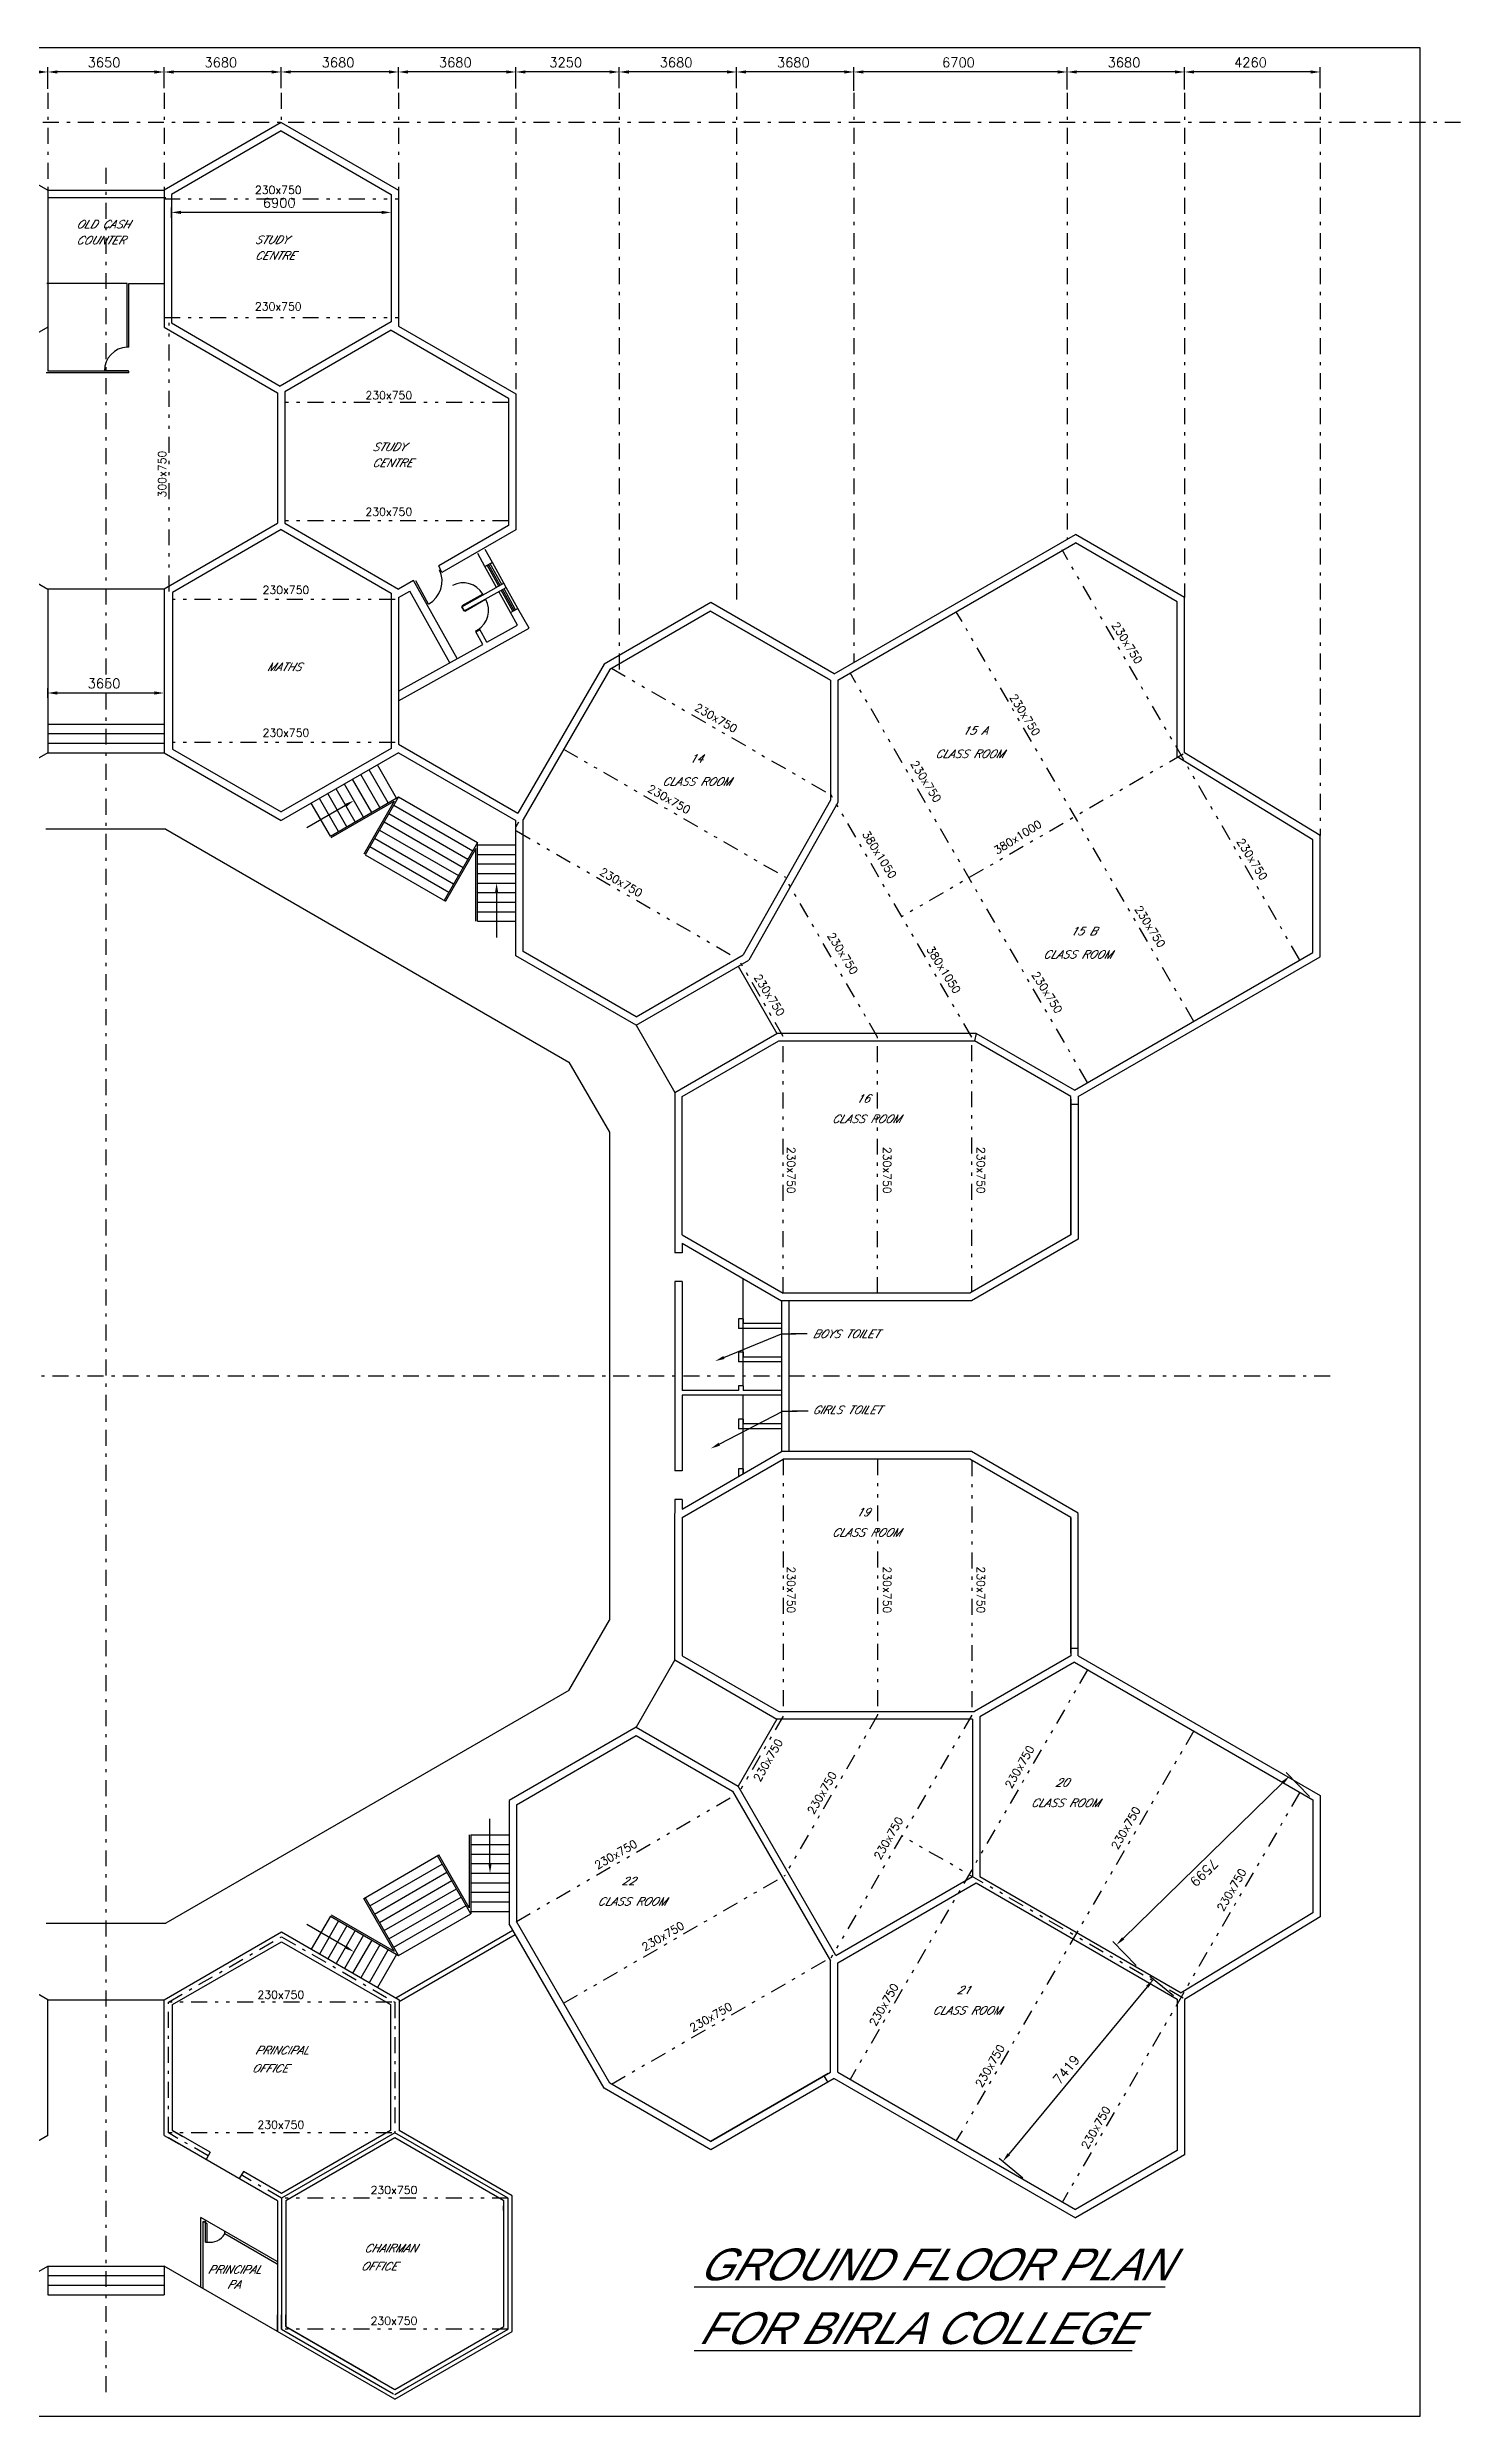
# Model space of a CAD drawing. Extents: x 8365 to 8547, y -347 to -272.
# Drawn here: x 8408.5 to 8452.9, y -346.6 to -272.2 of the extents above; entities that cross this region are included whole.
import ezdxf

# ---------------------------------------------------------------- set-up
doc = ezdxf.new("R2010")
doc.units = 0
doc.linetypes.add('DASHDOT', pattern=[1, 0.5, -0.25, 0, -0.25])
doc.linetypes.add('DIVIDE', pattern=[1.25, 0.5, -0.25, 0, -0.25, 0, -0.25])
doc.layers.get('DEFPOINTS').update_dxf_attribs({"linetype": 'CONTINUOUS'})
doc.layers.add('1', color=7, linetype='CONTINUOUS')
doc.layers.add('2', color=7, linetype='CONTINUOUS')
doc.styles.add('ROMANS', font='ROMANS')
doc.styles.add('TXT', font='TXT', dxfattribs={"height": 0.2})
doc.dimstyles.get("Standard").update_dxf_attribs({"dimtxt": 2.5, "dimasz": 2.5, "dimexe": 1.25, "dimexo": 0.625, "dimtad": 1, "dimcen": 2.5, "dimazin": 3, "dimtfac": 1, "dimtmove": 0, "dimatfit": 3})

# ---------------------------------------------------------------- blocks, each defined once
blk = doc.blocks.new('*X98')
at = {"layer": '1', "color": 7, "linetype": 'CONTINUOUS'}
blk.add_line((8422.609, -298.756), (8422.609, -300.165), dxfattribs=at)
blk.add_solid([(8422.559, -298.756), (8422.609, -298.456), (8422.659, -298.756)], dxfattribs=at)
blk = doc.blocks.new('*X99')
at = {"layer": '1', "color": 7, "linetype": 'CONTINUOUS'}
blk.add_line((8417.869, -296.019), (8416.649, -296.724), dxfattribs=at)
blk.add_solid([(8417.844, -295.976), (8418.129, -295.869), (8417.894, -296.063)], dxfattribs=at)
blk = doc.blocks.new('*X103')
at = {"layer": '1', "color": 7, "linetype": 'CONTINUOUS'}
blk.add_line((8417.869, -331.846), (8416.649, -331.142), dxfattribs=at)
blk.add_solid([(8417.894, -331.803), (8418.129, -331.996), (8417.844, -331.89)], dxfattribs=at)
blk = doc.blocks.new('*X104')
at = {"layer": '1', "color": 7, "linetype": 'CONTINUOUS'}
blk.add_line((8422.401, -329.23), (8422.401, -327.821), dxfattribs=at)
blk.add_solid([(8422.451, -329.23), (8422.401, -329.53), (8422.351, -329.23)], dxfattribs=at)
blk = doc.blocks.new('*D8')
at = {"layer": '1', "color": 0, "linetype": 'CONTINUOUS'}
for p, q in [((8404.839, -273.596), (8404.839, -272.854)), ((8408.519, -273.508), (8408.519, -272.854)), ((8408.219, -273.004), (8405.139, -273.004))]:
    blk.add_line(p, q, dxfattribs=at)
for points in [[(8405.139, -272.954), (8405.139, -273.054), (8404.839, -273.004)], [(8408.219, -272.954), (8408.219, -273.054), (8408.519, -273.004)]]:
    blk.add_solid(points, dxfattribs=at)
at = {"layer": 'DEFPOINTS', "color": 0, "linetype": 'CONTINUOUS'}
for p in [(8404.839, -273.004), (8404.839, -273.746), (8408.519, -273.658)]:
    blk.add_point(p, dxfattribs=at)
at = {"layer": '1', "color": 7, "linetype": 'CONTINUOUS', "style": 'ROMANS'}
blk.add_text('3680', height=0.3, dxfattribs=at).set_placement((8406.108, -272.854))
blk = doc.blocks.new('*D9')
at = {"layer": '1', "color": 0, "linetype": 'CONTINUOUS'}
for p, q in [((8408.519, -273.53), (8408.519, -272.854)), ((8412.169, -273.508), (8412.169, -272.854)), ((8411.869, -273.004), (8408.819, -273.004))]:
    blk.add_line(p, q, dxfattribs=at)
for points in [[(8408.819, -272.954), (8408.819, -273.054), (8408.519, -273.004)], [(8411.869, -272.954), (8411.869, -273.054), (8412.169, -273.004)]]:
    blk.add_solid(points, dxfattribs=at)
at = {"layer": 'DEFPOINTS', "color": 0, "linetype": 'CONTINUOUS'}
for p in [(8408.519, -273.004), (8408.519, -273.68), (8412.169, -273.658)]:
    blk.add_point(p, dxfattribs=at)
at = {"layer": '1', "color": 7, "linetype": 'CONTINUOUS', "style": 'ROMANS'}
blk.add_text('3650', height=0.3, dxfattribs=at).set_placement((8409.773, -272.854))
blk = doc.blocks.new('*D10')
at = {"layer": '1', "color": 0, "linetype": 'CONTINUOUS'}
for p, q in [((8412.169, -273.516), (8412.169, -272.854)), ((8415.849, -273.508), (8415.849, -272.854)), ((8415.549, -273.004), (8412.469, -273.004))]:
    blk.add_line(p, q, dxfattribs=at)
for points in [[(8412.469, -272.954), (8412.469, -273.054), (8412.169, -273.004)], [(8415.549, -272.954), (8415.549, -273.054), (8415.849, -273.004)]]:
    blk.add_solid(points, dxfattribs=at)
at = {"layer": 'DEFPOINTS', "color": 0, "linetype": 'CONTINUOUS'}
for p in [(8412.169, -273.004), (8412.169, -273.666), (8415.849, -273.658)]:
    blk.add_point(p, dxfattribs=at)
at = {"layer": '1', "color": 7, "linetype": 'CONTINUOUS', "style": 'ROMANS'}
blk.add_text('3680', height=0.3, dxfattribs=at).set_placement((8413.438, -272.854))
blk = doc.blocks.new('*D11')
at = {"layer": '1', "color": 0, "linetype": 'CONTINUOUS'}
for p, q in [((8415.849, -273.508), (8415.849, -272.854)), ((8419.529, -273.508), (8419.529, -272.854)), ((8419.229, -273.004), (8416.149, -273.004))]:
    blk.add_line(p, q, dxfattribs=at)
for points in [[(8416.149, -272.954), (8416.149, -273.054), (8415.849, -273.004)], [(8419.229, -272.954), (8419.229, -273.054), (8419.529, -273.004)]]:
    blk.add_solid(points, dxfattribs=at)
at = {"layer": 'DEFPOINTS', "color": 0, "linetype": 'CONTINUOUS'}
for p in [(8415.849, -273.004), (8415.849, -273.658), (8419.529, -273.658)]:
    blk.add_point(p, dxfattribs=at)
at = {"layer": '1', "color": 7, "linetype": 'CONTINUOUS', "style": 'ROMANS'}
blk.add_text('3680', height=0.3, dxfattribs=at).set_placement((8417.118, -272.854))
blk = doc.blocks.new('*D12')
at = {"layer": '1', "color": 0, "linetype": 'CONTINUOUS'}
for p, q in [((8419.529, -273.526), (8419.529, -272.854)), ((8423.209, -273.508), (8423.209, -272.854)), ((8422.909, -273.004), (8419.829, -273.004))]:
    blk.add_line(p, q, dxfattribs=at)
for points in [[(8419.829, -272.954), (8419.829, -273.054), (8419.529, -273.004)], [(8422.909, -272.954), (8422.909, -273.054), (8423.209, -273.004)]]:
    blk.add_solid(points, dxfattribs=at)
at = {"layer": 'DEFPOINTS', "color": 0, "linetype": 'CONTINUOUS'}
for p in [(8419.529, -273.004), (8419.529, -273.676), (8423.209, -273.658)]:
    blk.add_point(p, dxfattribs=at)
at = {"layer": '1', "color": 7, "linetype": 'CONTINUOUS', "style": 'ROMANS'}
blk.add_text('3680', height=0.3, dxfattribs=at).set_placement((8420.798, -272.854))
blk = doc.blocks.new('*D13')
at = {"layer": '1', "color": 0, "linetype": 'CONTINUOUS'}
for p, q in [((8423.209, -273.526), (8423.209, -272.854)), ((8426.459, -273.508), (8426.459, -272.854)), ((8426.159, -273.004), (8423.509, -273.004))]:
    blk.add_line(p, q, dxfattribs=at)
for points in [[(8423.509, -272.954), (8423.509, -273.054), (8423.209, -273.004)], [(8426.159, -272.954), (8426.159, -273.054), (8426.459, -273.004)]]:
    blk.add_solid(points, dxfattribs=at)
at = {"layer": 'DEFPOINTS', "color": 0, "linetype": 'CONTINUOUS'}
for p in [(8423.209, -273.004), (8423.209, -273.676), (8426.459, -273.658)]:
    blk.add_point(p, dxfattribs=at)
at = {"layer": '1', "color": 7, "linetype": 'CONTINUOUS', "style": 'ROMANS'}
blk.add_text('3250', height=0.3, dxfattribs=at).set_placement((8424.263, -272.854))
blk = doc.blocks.new('*D14')
at = {"layer": '1', "color": 0, "linetype": 'CONTINUOUS'}
for p, q in [((8426.459, -273.508), (8426.459, -272.854)), ((8430.139, -273.508), (8430.139, -272.854)), ((8429.839, -273.004), (8426.759, -273.004))]:
    blk.add_line(p, q, dxfattribs=at)
for points in [[(8426.759, -272.954), (8426.759, -273.054), (8426.459, -273.004)], [(8429.839, -272.954), (8429.839, -273.054), (8430.139, -273.004)]]:
    blk.add_solid(points, dxfattribs=at)
at = {"layer": 'DEFPOINTS', "color": 0, "linetype": 'CONTINUOUS'}
for p in [(8426.459, -273.004), (8426.459, -273.658), (8430.139, -273.658)]:
    blk.add_point(p, dxfattribs=at)
at = {"layer": '1', "color": 7, "linetype": 'CONTINUOUS', "style": 'ROMANS'}
blk.add_text('3680', height=0.3, dxfattribs=at).set_placement((8427.728, -272.854))
blk = doc.blocks.new('*D15')
at = {"layer": '1', "color": 0, "linetype": 'CONTINUOUS'}
for p, q in [((8430.139, -273.508), (8430.139, -272.854)), ((8433.819, -273.508), (8433.819, -272.854)), ((8433.519, -273.004), (8430.439, -273.004))]:
    blk.add_line(p, q, dxfattribs=at)
for points in [[(8430.439, -272.954), (8430.439, -273.054), (8430.139, -273.004)], [(8433.519, -272.954), (8433.519, -273.054), (8433.819, -273.004)]]:
    blk.add_solid(points, dxfattribs=at)
at = {"layer": 'DEFPOINTS', "color": 0, "linetype": 'CONTINUOUS'}
for p in [(8430.139, -273.004), (8430.139, -273.658), (8433.819, -273.658)]:
    blk.add_point(p, dxfattribs=at)
at = {"layer": '1', "color": 7, "linetype": 'CONTINUOUS', "style": 'ROMANS'}
blk.add_text('3680', height=0.3, dxfattribs=at).set_placement((8431.408, -272.854))
blk = doc.blocks.new('*D16')
at = {"layer": '1', "color": 0, "linetype": 'CONTINUOUS'}
for p, q in [((8433.819, -273.592), (8433.819, -272.854)), ((8440.519, -273.508), (8440.519, -272.854)), ((8440.219, -273.004), (8434.119, -273.004))]:
    blk.add_line(p, q, dxfattribs=at)
for points in [[(8434.119, -272.954), (8434.119, -273.054), (8433.819, -273.004)], [(8440.219, -272.954), (8440.219, -273.054), (8440.519, -273.004)]]:
    blk.add_solid(points, dxfattribs=at)
at = {"layer": 'DEFPOINTS', "color": 0, "linetype": 'CONTINUOUS'}
for p in [(8433.819, -273.004), (8433.819, -273.742), (8440.519, -273.658)]:
    blk.add_point(p, dxfattribs=at)
at = {"layer": '1', "color": 7, "linetype": 'CONTINUOUS', "style": 'ROMANS'}
blk.add_text('6700', height=0.3, dxfattribs=at).set_placement((8436.591, -272.854))
blk = doc.blocks.new('*D17')
at = {"layer": '1', "color": 0, "linetype": 'CONTINUOUS'}
for p, q in [((8440.519, -273.552), (8440.519, -272.854)), ((8444.199, -273.508), (8444.199, -272.854)), ((8443.899, -273.004), (8440.819, -273.004))]:
    blk.add_line(p, q, dxfattribs=at)
for points in [[(8440.819, -272.954), (8440.819, -273.054), (8440.519, -273.004)], [(8443.899, -272.954), (8443.899, -273.054), (8444.199, -273.004)]]:
    blk.add_solid(points, dxfattribs=at)
at = {"layer": 'DEFPOINTS', "color": 0, "linetype": 'CONTINUOUS'}
for p in [(8440.519, -273.004), (8440.519, -273.702), (8444.199, -273.658)]:
    blk.add_point(p, dxfattribs=at)
at = {"layer": '1', "color": 7, "linetype": 'CONTINUOUS', "style": 'ROMANS'}
blk.add_text('3680', height=0.3, dxfattribs=at).set_placement((8441.788, -272.854))
blk = doc.blocks.new('*D18')
at = {"layer": '1', "color": 0, "linetype": 'CONTINUOUS'}
for p, q in [((8444.199, -273.552), (8444.199, -272.854)), ((8448.459, -273.508), (8448.459, -272.854)), ((8448.159, -273.004), (8444.499, -273.004))]:
    blk.add_line(p, q, dxfattribs=at)
for points in [[(8444.499, -272.954), (8444.499, -273.054), (8444.199, -273.004)], [(8448.159, -272.954), (8448.159, -273.054), (8448.459, -273.004)]]:
    blk.add_solid(points, dxfattribs=at)
at = {"layer": 'DEFPOINTS', "color": 0, "linetype": 'CONTINUOUS'}
for p in [(8444.199, -273.004), (8444.199, -273.702), (8448.459, -273.658)]:
    blk.add_point(p, dxfattribs=at)
at = {"layer": '1', "color": 7, "linetype": 'CONTINUOUS', "style": 'ROMANS'}
blk.add_text('4260', height=0.3, dxfattribs=at).set_placement((8445.758, -272.854))
blk = doc.blocks.new('*D41')
at = {"layer": '1', "color": 0, "linetype": 'CONTINUOUS'}
for p, q in [((8412.399, -277.583), (8412.399, -277.261)), ((8419.299, -277), (8419.299, -277.561)), ((8418.999, -277.411), (8412.699, -277.411))]:
    blk.add_line(p, q, dxfattribs=at)
for points in [[(8412.699, -277.361), (8412.699, -277.461), (8412.399, -277.411)], [(8418.999, -277.361), (8418.999, -277.461), (8419.299, -277.411)]]:
    blk.add_solid(points, dxfattribs=at)
at = {"layer": 'DEFPOINTS', "color": 0, "linetype": 'CONTINUOUS'}
for p in [(8419.299, -276.85), (8412.399, -277.411), (8412.399, -277.733)]:
    blk.add_point(p, dxfattribs=at)
at = {"layer": '1', "color": 7, "linetype": 'CONTINUOUS', "style": 'ROMANS'}
blk.add_text('6900', height=0.3, dxfattribs=at).set_placement((8415.271, -277.261))
blk = doc.blocks.new('*D44')
at = {"layer": '1', "color": 0, "linetype": 'CONTINUOUS'}
for p, q in [((8412.169, -291.949), (8412.169, -292.643)), ((8408.519, -292.643), (8408.519, -292.343)), ((8411.869, -292.493), (8408.819, -292.493))]:
    blk.add_line(p, q, dxfattribs=at)
for points in [[(8408.819, -292.443), (8408.819, -292.543), (8408.519, -292.493)], [(8411.869, -292.443), (8411.869, -292.543), (8412.169, -292.493)]]:
    blk.add_solid(points, dxfattribs=at)
at = {"layer": 'DEFPOINTS', "color": 0, "linetype": 'CONTINUOUS'}
for p in [(8412.169, -291.799), (8408.519, -292.493), (8408.519, -292.793)]:
    blk.add_point(p, dxfattribs=at)
at = {"layer": '1', "color": 7, "linetype": 'CONTINUOUS', "style": 'ROMANS'}
blk.add_text('3650', height=0.3, dxfattribs=at).set_placement((8409.773, -292.343))
blk = doc.blocks.new('*D54')
at = {"layer": '1', "color": 0, "linetype": 'CONTINUOUS'}
for p, q in [((8443.033, -333.094), (8438.685, -338.347)), ((8443.854, -333.383), (8443.109, -332.767)), ((8439.123, -339.099), (8438.378, -338.482))]:
    blk.add_line(p, q, dxfattribs=at)
for points in [[(8442.995, -333.062), (8443.072, -333.125), (8443.225, -332.862)], [(8438.647, -338.315), (8438.724, -338.378), (8438.494, -338.578)]]:
    blk.add_solid(points, dxfattribs=at)
at = {"layer": 'DEFPOINTS', "color": 0, "linetype": 'CONTINUOUS'}
for p in [(8443.969, -333.479), (8438.494, -338.578), (8439.239, -339.194)]:
    blk.add_point(p, dxfattribs=at)
at = {"layer": '1', "color": 7, "linetype": 'CONTINUOUS', "style": 'ROMANS'}
blk.add_text('7419', height=0.3, rotation=50.38313, dxfattribs=at).set_placement((8440.279, -336.185))
blk = doc.blocks.new('*D55')
at = {"layer": '1', "color": 0, "linetype": 'CONTINUOUS'}
for p, q in [((8448.125, -327.119), (8447.395, -326.371)), ((8447.285, -326.688), (8442.275, -331.575)), ((8442.685, -332.425), (8441.955, -331.677))]:
    blk.add_line(p, q, dxfattribs=at)
for points in [[(8447.32, -326.723), (8447.25, -326.652), (8447.5, -326.478)], [(8442.31, -331.61), (8442.24, -331.539), (8442.06, -331.784)]]:
    blk.add_solid(points, dxfattribs=at)
at = {"layer": 'DEFPOINTS', "color": 0, "linetype": 'CONTINUOUS'}
for p in [(8448.229, -327.226), (8442.06, -331.784), (8442.79, -332.532)]:
    blk.add_point(p, dxfattribs=at)
at = {"layer": '1', "color": 7, "linetype": 'CONTINUOUS', "style": 'ROMANS'}
blk.add_text('7599', height=0.3, rotation=224.28698, dxfattribs=at).set_placement((8445.078, -329.05))
blk = doc.blocks.new('*O69')
at = {"layer": '1', "color": 7, "linetype": 'CONTINUOUS'}
blk.add_line((0.5, 0), (0, 0), dxfattribs=at)
blk = doc.blocks.new('*X111')
at = {"layer": '1', "color": 7, "linetype": 'CONTINUOUS'}
for p, q in [((8429.744, -313.346), (8431.556, -312.601)), ((8431.556, -312.601), (8432.006, -312.601))]:
    blk.add_line(p, q, dxfattribs=at)
blk.add_solid([(8429.763, -313.392), (8429.467, -313.46), (8429.725, -313.299)], dxfattribs=at)
blk = doc.blocks.new('*O70')
at = {"layer": '1', "color": 7, "linetype": 'CONTINUOUS'}
blk.add_line((0.5, 0), (0, 0), dxfattribs=at)
blk = doc.blocks.new('*X112')
at = {"layer": '1', "color": 7, "linetype": 'CONTINUOUS'}
for p, q in [((8429.598, -316.067), (8431.59, -315.026)), ((8431.59, -315.026), (8432.04, -315.026))]:
    blk.add_line(p, q, dxfattribs=at)
blk.add_solid([(8429.621, -316.111), (8429.332, -316.205), (8429.575, -316.022)], dxfattribs=at)

msp = doc.modelspace()

# ---------------------------------------------------------------- linework, layer by layer
at = {"layer": '1', "color": 7, "linetype": 'DASHDOT'}
for p, q in [((8408.519, -273.658), (8408.519, -276.718)), ((8412.169, -273.658), (8412.169, -276.718)), ((8415.849, -273.658), (8415.849, -274.588)), ((8419.529, -273.658), (8419.529, -276.718)), ((8423.209, -273.658), (8423.209, -283.108)), ((8426.459, -273.658), (8426.459, -291.785)), ((8430.139, -273.658), (8430.139, -289.579)), ((8433.819, -273.658), (8433.819, -291.534)), ((8440.519, -273.658), (8440.519, -287.666)), ((8444.199, -273.658), (8444.199, -289.501)), ((8448.459, -273.658), (8448.459, -296.968)), ((8452.868, -274.588), (8404.839, -274.588)), ((8410.344, -276.014), (8410.344, -345.966)), ((8408.519, -276.718), (8408.519, -280.978)), ((8412.169, -276.718), (8412.169, -280.978)), ((8448.772, -313.933), (8367.785, -313.933))]:
    msp.add_line(p, q, dxfattribs=at)
at = {"layer": '1', "color": 1, "linetype": 'CONTINUOUS'}
for p, q in [((8404.839, -274.588), (8408.519, -276.718)), ((8415.849, -274.588), (8412.169, -276.718)), ((8415.849, -274.854), (8412.399, -276.85)), ((8415.849, -274.588), (8419.529, -276.718)), ((8415.849, -274.854), (8419.299, -276.85)), ((8408.519, -276.718), (8412.169, -276.718)), ((8408.519, -276.718), (8408.519, -281.012)), ((8408.519, -276.948), (8412.231, -276.948)), ((8412.169, -276.718), (8412.169, -281.012)), ((8412.399, -276.85), (8412.399, -280.879)), ((8419.299, -276.85), (8419.299, -280.845)), ((8419.529, -276.718), (8419.529, -280.978)), ((8408.519, -281.012), (8404.954, -283.075)), ((8412.169, -281.012), (8415.734, -283.075)), ((8412.399, -280.879), (8415.82, -282.859)), ((8419.299, -280.845), (8415.82, -282.859)), ((8419.529, -280.978), (8423.209, -283.108)), ((8419.3, -281.111), (8415.964, -283.041)), ((8419.3, -281.111), (8422.979, -283.24)), ((8415.734, -283.075), (8415.734, -287.166)), ((8415.964, -283.041), (8415.964, -287.166)), ((8422.979, -283.24), (8422.979, -287.235)), ((8423.209, -283.108), (8423.209, -287.368)), ((8404.954, -287.166), (8408.519, -289.23)), ((8415.73, -287.169), (8412.169, -289.23)), ((8415.849, -287.366), (8412.434, -289.342)), ((8415.849, -287.366), (8419.297, -289.362)), ((8415.964, -287.166), (8419.531, -289.231)), ((8422.979, -287.235), (8420.791, -288.502)), ((8423.209, -287.368), (8420.886, -288.713)), ((8433.206, -291.889), (8440.778, -287.517)), ((8444.197, -289.5), (8440.778, -287.517)), ((8433.318, -292.089), (8440.777, -287.783)), ((8443.967, -289.632), (8440.777, -287.783)), ((8420.002, -288.959), (8419.531, -289.231)), ((8408.519, -289.23), (8408.519, -294.368)), ((8412.169, -289.23), (8408.519, -289.23)), ((8412.169, -289.23), (8412.169, -294.368)), ((8412.434, -289.342), (8412.434, -294.253)), ((8419.297, -289.362), (8419.299, -294.235)), ((8419.528, -289.499), (8419.529, -294.102)), ((8429.332, -289.652), (8425.98, -291.588)), ((8429.327, -289.921), (8426.158, -291.751)), ((8433.016, -292.051), (8429.327, -289.921)), ((8429.327, -289.921), (8433.088, -292.092)), ((8433.206, -291.889), (8429.334, -289.653)), ((8443.97, -294.497), (8443.967, -289.632)), ((8444.199, -294.368), (8444.197, -289.5)), ((8425.98, -291.588), (8423.279, -296.267)), ((8426.158, -291.751), (8423.439, -296.459)), ((8433.088, -292.092), (8433.088, -295.857)), ((8433.318, -292.089), (8433.318, -295.928)), ((8408.519, -293.468), (8412.169, -293.468)), ((8408.519, -294.368), (8404.839, -296.492)), ((8408.519, -293.768), (8412.169, -293.768)), ((8408.519, -294.068), (8412.169, -294.068)), ((8408.519, -294.368), (8412.169, -294.368)), ((8412.169, -294.368), (8415.849, -296.492)), ((8412.434, -294.255), (8415.849, -296.227)), ((8419.299, -294.235), (8415.849, -296.227)), ((8419.529, -294.368), (8415.849, -296.492)), ((8419.529, -294.102), (8423.279, -296.267)), ((8419.529, -294.368), (8423.209, -296.492)), ((8448.459, -296.968), (8444.199, -294.368)), ((8418.948, -296.089), (8418.348, -295.05)), ((8419.208, -295.939), (8418.608, -294.9)), ((8419.468, -295.789), (8418.868, -294.75)), ((8448.229, -297.097), (8443.97, -294.497)), ((8417.649, -296.839), (8417.049, -295.8)), ((8417.909, -296.689), (8417.309, -295.65)), ((8417.39, -296.989), (8419.529, -295.753)), ((8417.415, -297.032), (8419.393, -295.89)), ((8418.169, -296.539), (8417.569, -295.5)), ((8418.429, -296.389), (8417.829, -295.35)), ((8418.689, -296.239), (8418.089, -295.2)), ((8419.393, -295.89), (8418.436, -297.547)), ((8419.529, -295.753), (8418.479, -297.572)), ((8419.529, -295.753), (8422.009, -297.185)), ((8433.088, -295.857), (8430.348, -300.715)), ((8417.39, -296.989), (8416.79, -295.95)), ((8419.079, -296.533), (8421.559, -297.965)), ((8419.229, -296.273), (8421.709, -297.705)), ((8419.379, -296.013), (8421.859, -297.445)), ((8423.209, -300.742), (8423.209, -296.492)), ((8423.209, -300.742), (8423.209, -296.492)), ((8423.296, -296.542), (8423.209, -296.695)), ((8423.439, -300.609), (8423.439, -296.459)), ((8433.318, -295.928), (8430.526, -300.878)), ((8412.226, -296.768), (8408.463, -296.768)), ((8412.226, -296.768), (8424.879, -304.073)), ((8418.629, -297.312), (8421.109, -298.744)), ((8418.779, -297.052), (8421.259, -298.484)), ((8418.929, -296.793), (8421.409, -298.225)), ((8422.009, -297.185), (8420.959, -299.004)), ((8421.959, -297.372), (8421.003, -299.029)), ((8421.959, -299.656), (8421.959, -297.372)), ((8422.009, -299.656), (8422.009, -297.185)), ((8422.009, -297.256), (8423.209, -297.256)), ((8448.229, -300.639), (8448.229, -297.097)), ((8448.459, -300.772), (8448.459, -296.968)), ((8418.479, -297.572), (8421.003, -299.029)), ((8422.009, -297.556), (8423.209, -297.556)), ((8422.009, -297.856), (8423.209, -297.856)), ((8422.009, -298.156), (8423.209, -298.156)), ((8422.009, -298.456), (8423.209, -298.456)), ((8422.009, -298.756), (8423.209, -298.756)), ((8422.009, -299.056), (8423.209, -299.056)), ((8422.009, -299.356), (8423.209, -299.356)), ((8422.009, -299.656), (8423.209, -299.656)), ((8426.986, -302.922), (8423.209, -300.742)), ((8426.986, -302.656), (8423.439, -300.609)), ((8426.986, -302.656), (8430.348, -300.715)), ((8426.986, -302.922), (8430.526, -300.878)), ((8430.194, -301.07), (8431.409, -303.174)), ((8440.748, -304.959), (8448.229, -300.639)), ((8440.866, -305.156), (8448.459, -300.772)), ((8426.986, -302.922), (8428.201, -305.026)), ((8428.201, -305.026), (8431.409, -303.174)), ((8437.658, -303.174), (8431.409, -303.174)), ((8440.748, -304.959), (8437.658, -303.174)), ((8424.879, -304.073), (8426.151, -306.276)), ((8428.436, -305.156), (8431.462, -303.409)), ((8431.462, -303.409), (8437.605, -303.409)), ((8440.631, -305.156), (8437.605, -303.409)), ((8428.201, -305.026), (8428.201, -309.628)), ((8428.436, -309.499), (8428.436, -305.156)), ((8440.631, -309.499), (8440.631, -305.156)), ((8440.631, -305.239), (8440.631, -309.499)), ((8440.631, -305.394), (8440.866, -305.394)), ((8440.866, -305.156), (8440.866, -309.628)), ((8426.151, -306.276), (8426.151, -321.59)), ((8428.201, -309.629), (8428.201, -310.062)), ((8428.431, -309.762), (8431.552, -311.564)), ((8428.431, -309.762), (8431.552, -311.564)), ((8428.431, -309.762), (8428.431, -310.062)), ((8428.436, -309.499), (8431.605, -311.329)), ((8428.436, -309.499), (8431.605, -311.329)), ((8440.631, -309.499), (8437.461, -311.329)), ((8440.866, -309.629), (8437.514, -311.564)), ((8428.431, -310.062), (8428.201, -310.062)), ((8428.431, -310.962), (8428.201, -310.962)), ((8428.201, -310.962), (8428.201, -316.904)), ((8428.431, -310.962), (8428.431, -314.383)), ((8430.352, -314.233), (8430.352, -310.871)), ((8437.461, -311.329), (8431.605, -311.329)), ((8430.202, -312.133), (8430.202, -312.433)), ((8430.352, -312.133), (8430.202, -312.133)), ((8430.352, -312.133), (8430.352, -312.283)), ((8437.514, -311.564), (8431.552, -311.564)), ((8431.552, -311.564), (8431.552, -316.301)), ((8431.782, -311.564), (8431.782, -316.301)), ((8430.202, -312.283), (8430.202, -312.433)), ((8431.552, -312.433), (8430.202, -312.433)), ((8431.552, -312.433), (8430.202, -312.433)), ((8431.552, -312.283), (8430.352, -312.283)), ((8430.202, -313.183), (8430.202, -313.483)), ((8430.352, -313.183), (8430.202, -313.183)), ((8430.202, -313.333), (8430.202, -313.483)), ((8431.552, -313.483), (8430.202, -313.483)), ((8431.552, -313.483), (8430.202, -313.483)), ((8430.352, -313.183), (8430.352, -313.333)), ((8431.552, -313.333), (8430.352, -313.333)), ((8430.202, -314.383), (8428.431, -314.383)), ((8430.202, -314.233), (8430.202, -314.383)), ((8430.352, -314.233), (8430.202, -314.233)), ((8430.352, -314.233), (8430.352, -314.383)), ((8431.552, -314.383), (8430.352, -314.383)), ((8431.552, -314.533), (8428.431, -314.533)), ((8428.431, -314.533), (8428.431, -316.904)), ((8430.352, -316.994), (8430.352, -314.533)), ((8430.202, -315.283), (8430.202, -315.583)), ((8430.352, -315.283), (8430.202, -315.283)), ((8431.552, -315.583), (8430.202, -315.583)), ((8430.352, -315.283), (8430.352, -315.433)), ((8431.552, -315.433), (8430.352, -315.433)), ((8428.431, -318.104), (8431.552, -316.301)), ((8428.431, -318.104), (8431.552, -316.301)), ((8428.436, -318.366), (8431.605, -316.536)), ((8428.436, -318.366), (8431.605, -316.536)), ((8437.514, -316.301), (8431.552, -316.301)), ((8437.461, -316.536), (8431.605, -316.536)), ((8440.631, -318.366), (8437.461, -316.536)), ((8440.866, -318.236), (8437.514, -316.301)), ((8428.431, -316.904), (8428.201, -316.904)), ((8430.202, -316.844), (8430.202, -317.081)), ((8430.352, -316.844), (8430.202, -316.844)), ((8430.352, -316.844), (8430.352, -316.994)), ((8428.431, -317.804), (8428.201, -317.804)), ((8428.201, -317.804), (8428.201, -318.236)), ((8428.431, -317.804), (8428.431, -318.104)), ((8428.201, -322.839), (8428.201, -318.238)), ((8428.436, -318.366), (8428.436, -322.709)), ((8440.631, -322.626), (8440.631, -318.366)), ((8440.631, -318.366), (8440.631, -322.709)), ((8440.866, -322.709), (8440.866, -318.238)), ((8424.879, -323.793), (8426.151, -321.59)), ((8440.631, -322.471), (8440.866, -322.471)), ((8428.201, -322.839), (8426.986, -324.944)), ((8428.201, -322.839), (8431.409, -324.691)), ((8428.436, -322.709), (8431.462, -324.456)), ((8440.631, -322.709), (8437.605, -324.456)), ((8440.748, -322.907), (8437.773, -324.625)), ((8440.748, -322.907), (8448.229, -327.226)), ((8440.866, -322.709), (8448.459, -327.093)), ((8424.879, -323.793), (8412.221, -331.101)), ((8431.409, -324.691), (8430.194, -326.796)), ((8437.543, -324.691), (8431.409, -324.691)), ((8431.462, -324.456), (8437.605, -324.456)), ((8437.543, -324.691), (8437.543, -329.636)), ((8437.773, -324.625), (8437.773, -329.636)), ((8426.986, -324.944), (8423.001, -327.244)), ((8423.23, -327.384), (8426.991, -325.212)), ((8426.986, -324.944), (8430.194, -326.796)), ((8426.991, -325.212), (8430.017, -326.959)), ((8430.017, -326.959), (8433.088, -332.279)), ((8433.261, -332.108), (8430.194, -326.796)), ((8448.459, -327.093), (8448.459, -330.898)), ((8423, -327.245), (8423, -331.115)), ((8423, -327.245), (8423, -331.115)), ((8423, -327.245), (8423, -331.115)), ((8423.23, -327.384), (8423.23, -331.044)), ((8423.23, -327.384), (8423.23, -331.044)), ((8423.23, -327.384), (8423.23, -331.044)), ((8448.229, -327.226), (8448.229, -330.769)), ((8421.751, -328.33), (8421.751, -330.614)), ((8421.801, -328.33), (8421.801, -330.801)), ((8421.801, -328.33), (8423.001, -328.33)), ((8421.801, -328.63), (8423.001, -328.63)), ((8418.436, -330.319), (8420.794, -328.957)), ((8418.629, -330.553), (8420.901, -329.242)), ((8421.801, -330.801), (8420.751, -328.982)), ((8421.751, -330.614), (8420.794, -328.957)), ((8421.801, -328.93), (8423.001, -328.93)), ((8421.801, -329.23), (8423.001, -329.23)), ((8418.779, -330.813), (8421.051, -329.502)), ((8418.929, -331.073), (8421.201, -329.761)), ((8419.079, -331.333), (8421.351, -330.021)), ((8421.801, -329.53), (8423.001, -329.53)), ((8421.801, -329.83), (8423.001, -329.83)), ((8433.261, -332.108), (8437.543, -329.636)), ((8433.318, -332.34), (8437.658, -329.835)), ((8437.658, -329.835), (8443.969, -333.479)), ((8437.773, -329.636), (8444.1, -333.289)), ((8417.415, -330.833), (8419.393, -331.976)), ((8419.393, -331.976), (8418.436, -330.319)), ((8419.529, -332.112), (8418.479, -330.294)), ((8419.229, -331.593), (8421.501, -330.281)), ((8419.379, -331.852), (8421.651, -330.541)), ((8419.529, -332.112), (8421.801, -330.801)), ((8421.801, -330.13), (8423.001, -330.13)), ((8421.801, -330.43), (8423.001, -330.43)), ((8421.801, -330.73), (8423.001, -330.73)), ((8448.229, -330.769), (8444.1, -333.289)), ((8408.468, -331.101), (8412.221, -331.101)), ((8417.39, -330.877), (8416.79, -331.916)), ((8417.649, -331.027), (8417.049, -332.066)), ((8417.909, -331.177), (8417.309, -332.216)), ((8417.39, -330.877), (8419.529, -332.112)), ((8418.169, -331.327), (8417.569, -332.366)), ((8418.429, -331.477), (8417.829, -332.516)), ((8419.444, -333.442), (8423.118, -331.32)), ((8419.547, -333.555), (8423.193, -331.45)), ((8425.98, -336.278), (8423, -331.115)), ((8426.158, -336.115), (8423.23, -331.044)), ((8448.459, -330.898), (8444.199, -333.498)), ((8418.689, -331.627), (8418.089, -332.666)), ((8418.948, -331.777), (8418.348, -332.816)), ((8419.208, -331.927), (8418.608, -332.966)), ((8419.468, -332.077), (8418.868, -333.116)), ((8433.088, -335.773), (8433.088, -332.279)), ((8433.318, -335.776), (8433.318, -332.34)), ((8443.969, -333.479), (8443.967, -338.233)), ((8444.199, -333.498), (8444.197, -338.366)), ((8429.327, -337.945), (8433.088, -335.773)), ((8433.016, -335.815), (8429.327, -337.945)), ((8433.206, -335.977), (8429.334, -338.212)), ((8432.882, -335.892), (8433, -336.096)), ((8433.206, -335.977), (8440.778, -340.348)), ((8433.318, -335.776), (8440.777, -340.083)), ((8429.332, -338.213), (8425.98, -336.278)), ((8429.327, -337.945), (8426.158, -336.115)), ((8443.967, -338.233), (8440.777, -340.083)), ((8444.197, -338.366), (8440.778, -340.348))]:
    msp.add_line(p, q, dxfattribs=at)
at = {"layer": '1', "color": 5, "linetype": 'DIVIDE'}
for p, q in [((8412.172, -276.988), (8419.506, -276.988)), ((8412.172, -280.708), (8419.506, -280.708)), ((8412.334, -289.308), (8412.334, -280.872)), ((8422.977, -283.374), (8415.964, -283.374)), ((8422.977, -287.095), (8415.964, -287.095)), ((8447.811, -300.861), (8440.358, -288.004)), ((8419.423, -289.558), (8412.411, -289.558)), ((8444.489, -302.799), (8437.037, -289.943)), ((8426.216, -291.717), (8433.146, -295.718)), ((8441.156, -304.718), (8433.704, -291.861)), ((8419.423, -294.044), (8412.411, -294.044)), ((8424.711, -294.256), (8431.672, -298.275)), ((8444.158, -294.41), (8435.326, -299.51)), ((8437.52, -303.294), (8433.101, -295.671)), ((8423.23, -296.822), (8430.125, -300.803)), ((8434.568, -303.292), (8431.754, -298.437)), ((8431.605, -303.268), (8430.194, -300.834)), ((8434.568, -311.329), (8434.568, -303.292)), ((8437.52, -311.295), (8437.52, -303.294)), ((8437.658, -303.174), (8437.605, -303.409)), ((8431.605, -311.329), (8431.605, -303.367)), ((8431.605, -316.536), (8431.605, -324.499)), ((8434.568, -316.536), (8434.568, -324.574)), ((8437.52, -316.57), (8437.52, -324.572)), ((8441.156, -323.148), (8433.704, -336.004)), ((8431.605, -324.597), (8430.194, -327.032)), ((8434.568, -324.574), (8431.754, -329.429)), ((8437.52, -324.572), (8433.101, -332.195)), ((8444.489, -325.067), (8437.037, -337.923)), ((8423.23, -331.044), (8430.125, -327.062)), ((8447.811, -327.005), (8440.358, -339.861)), ((8444.158, -333.455), (8435.326, -328.356)), ((8424.711, -333.61), (8431.672, -329.591)), ((8426.216, -336.149), (8433.146, -332.148)), ((8419.32, -333.578), (8412.308, -333.578)), ((8419.32, -337.681), (8412.308, -337.681)), ((8422.968, -339.732), (8415.955, -339.732)), ((8422.968, -343.835), (8415.955, -343.835))]:
    msp.add_line(p, q, dxfattribs=at)
at = {"layer": '1', "color": 7, "linetype": 'CONTINUOUS'}
msp.add_line((8420.886, -288.713), (8420.791, -288.502), dxfattribs=at)
msp.add_lwpolyline([(8364.709, -272.232), (8451.582, -272.232), (8451.582, -346.584), (8364.709, -346.584)], close=True, dxfattribs=at)
at = {"layer": '2', "color": 5, "linetype": 'CONTINUOUS'}
for p, q in [((8411.014, -279.642), (8408.486, -279.642)), ((8411.014, -281.642), (8411.014, -279.642)), ((8411.064, -281.642), (8411.064, -279.642)), ((8411.064, -279.642), (8412.169, -279.642)), ((8408.519, -281.012), (8408.519, -282.392)), ((8411.064, -281.642), (8411.014, -281.642)), ((8411.064, -282.442), (8408.469, -282.442)), ((8411.064, -282.392), (8408.519, -282.392)), ((8411.039, -282.383), (8410.298, -282.383)), ((8411.064, -282.442), (8411.064, -282.392))]:
    msp.add_line(p, q, dxfattribs=at)
at = {"layer": '2', "color": 1, "linetype": 'CONTINUOUS'}
for p, q in [((8422.244, -288.525), (8422.015, -288.114)), ((8422.244, -288.525), (8422.475, -288.396)), ((8422.475, -288.396), (8422.244, -288.525)), ((8422.475, -288.396), (8422.247, -287.985)), ((8422.724, -289.116), (8422.359, -288.46)), ((8422.768, -289.091), (8422.403, -288.436)), ((8422.84, -289.051), (8422.475, -288.396)), ((8421.369, -291.415), (8420.002, -288.959)), ((8420.471, -289.702), (8420.068, -288.978)), ((8421.516, -289.788), (8422.84, -289.051)), ((8421.589, -289.919), (8422.913, -289.182)), ((8422.608, -289.18), (8422.244, -288.525)), ((8422.681, -289.14), (8422.316, -288.485)), ((8422.913, -289.182), (8422.84, -289.051)), ((8423.206, -289.878), (8422.841, -289.222)), ((8423.278, -289.838), (8422.913, -289.182)), ((8419.528, -289.499), (8419.888, -289.299)), ((8421.138, -291.544), (8419.888, -289.299)), ((8421.515, -289.789), (8421.59, -289.919)), ((8421.589, -289.919), (8421.516, -289.788)), ((8422.172, -289.394), (8421.608, -289.708)), ((8422.265, -289.558), (8421.706, -289.881)), ((8423.046, -289.967), (8422.681, -289.311)), ((8423.118, -289.926), (8422.754, -289.271)), ((8423.162, -289.902), (8422.797, -289.247)), ((8423.046, -289.967), (8423.278, -289.838)), ((8423.265, -290.36), (8423.046, -289.967)), ((8423.626, -290.462), (8423.278, -289.838)), ((8419.529, -292.743), (8423.626, -290.462)), ((8421.954, -290.575), (8422.085, -290.502)), ((8422.173, -290.968), (8421.954, -290.575)), ((8422.304, -290.895), (8422.085, -290.502)), ((8422.304, -290.895), (8423.265, -290.36)), ((8419.529, -292.439), (8422.173, -290.968)), ((8408.525, -337.757), (8408.525, -333.501)), ((8408.525, -333.501), (8412.175, -333.501)), ((8412.175, -337.757), (8412.175, -333.501)), ((8408.525, -337.757), (8408.07, -338.02)), ((8412.175, -337.757), (8412.63, -338.02)), ((8415.729, -339.809), (8412.308, -337.834)), ((8412.44, -337.604), (8412.763, -337.79)), ((8413.622, -338.287), (8413.49, -338.516)), ((8414.662, -338.887), (8414.529, -339.116)), ((8415.717, -341.712), (8413.324, -340.331)), ((8413.324, -342.53), (8413.324, -340.331)), ((8413.524, -340.533), (8413.399, -340.461)), ((8413.399, -342.573), (8413.399, -340.461)), ((8413.474, -341.104), (8413.474, -340.417)), ((8415.729, -339.809), (8415.729, -343.912)), ((8422.825, -340.115), (8422.825, -339.965)), ((8413.474, -341.104), (8413.524, -341.104)), ((8413.524, -341.104), (8413.524, -340.533)), ((8414.074, -340.85), (8414.074, -340.764)), ((8415.717, -341.799), (8414.074, -340.85)), ((8404.972, -343.912), (8408.525, -341.86)), ((8408.525, -341.86), (8412.175, -341.86)), ((8408.525, -341.86), (8408.525, -342.76)), ((8412.175, -341.86), (8412.175, -342.76)), ((8415.729, -343.912), (8412.175, -341.86)), ((8408.525, -342.16), (8412.175, -342.16)), ((8408.525, -342.46), (8412.175, -342.46)), ((8408.525, -342.76), (8412.175, -342.76)), ((8415.729, -343.912), (8415.729, -343.386)), ((8415.994, -343.759), (8415.994, -343.386)), ((8419.414, -346.04), (8415.729, -343.912)), ((8418.839, -345.401), (8415.994, -343.759))]:
    msp.add_line(p, q, dxfattribs=at)
at = {"layer": '2', "color": 1, "linetype": 'DASHDOT'}
for p, q in [((8415.861, -343.835), (8415.861, -343.386)), ((8419.414, -345.887), (8419.874, -345.621))]:
    msp.add_line(p, q, dxfattribs=at)
at = {"layer": '2', "color": 1, "linetype": 'CONTINUOUS'}
for points in [[(8421.517, -289.759), (8421.529, -289.781), (8421.62, -289.73), (8421.608, -289.708)], [(8421.615, -289.933), (8421.603, -289.912), (8421.694, -289.86), (8421.706, -289.881)], [(8421.972, -290.561), (8421.96, -290.54), (8422.051, -290.488), (8422.063, -290.509)]]:
    msp.add_lwpolyline(points, close=True, dxfattribs=at)
for points in [[(8408.525, -333.501), (8404.839, -331.373), (8401.251, -333.445)], [(8412.175, -333.501), (8415.861, -331.373), (8419.547, -333.501), (8419.547, -337.604)], [(8412.44, -333.654), (8415.861, -331.679), (8419.282, -333.654), (8419.282, -337.604), (8415.861, -339.579)], [(8413.622, -338.287), (8412.44, -337.604), (8412.44, -333.654)], [(8419.414, -345.887), (8422.968, -343.835), (8422.968, -339.732), (8419.414, -337.681), (8415.861, -339.732), (8415.861, -343.835), (8419.375, -345.864)], [(8419.414, -345.734), (8422.835, -343.759), (8422.835, -339.809), (8419.414, -337.834), (8415.994, -339.809), (8415.994, -343.759), (8419.414, -345.734)], [(8419.414, -346.04), (8423.1, -343.912), (8423.1, -339.656), (8419.547, -337.604)], [(8415.861, -339.579), (8414.662, -338.887)]]:
    msp.add_lwpolyline(points, dxfattribs=at)
at = {"layer": '2', "color": 1, "linetype": 'DASHDOT'}
for points in [[(8413.556, -338.401), (8412.308, -337.681), (8412.308, -333.578), (8415.861, -331.526), (8419.414, -333.578), (8419.414, -337.681)], [(8415.861, -339.732), (8414.595, -339.001)]]:
    msp.add_lwpolyline(points, dxfattribs=at)
at = {"layer": '2', "color": 5, "linetype": 'CONTINUOUS'}
msp.add_arc((8411.039, -282.383), 0.742, 91.93265, 180, dxfattribs=at)
at = {"layer": '2', "color": 1, "linetype": 'CONTINUOUS'}
for centre, radius, start, end in [((8420.068, -288.978), 0.829, 299.10596, 25.28067), ((8421.562, -289.734), 0.698, 29.10596, 118.68099), ((8421.661, -289.907), 0.698, 300.44763, 30.02267), ((8413.62, -340.588), 0.525, 259.50788, 329.99837)]:
    msp.add_arc(centre, radius, start, end, dxfattribs=at)

# ---------------------------------------------------------------- block references
at = {"layer": '1', "color": 7, "linetype": 'CONTINUOUS'}
for name in ['*X99', '*X98', '*X111', '*X112', '*X104', '*X103']:
    msp.add_blockref(name, (0, 0), dxfattribs=at)
at = {"layer": '1', "color": 1, "linetype": 'CONTINUOUS'}
for name, p in [('*O69', (8431.856, -312.601)), ('*O70', (8431.89, -315.026))]:
    msp.add_blockref(name, p, dxfattribs=at)

# ---------------------------------------------------------------- texts
at = {"layer": '1', "color": 6, "linetype": 'CONTINUOUS', "style": 'ROMANS'}
for p in [(8415.022, -276.832), (8415.022, -280.488), (8418.491, -283.274), (8418.491, -286.93), (8415.262, -289.384), (8415.262, -293.865), (8415.102, -333.468), (8415.102, -337.549), (8418.654, -339.597), (8418.654, -343.703)]:
    msp.add_text('230x750', height=0.25, dxfattribs=at).set_placement(p)
at = {"layer": '1', "color": 7, "linetype": 'CONTINUOUS', "oblique": 30}
for s, height, style, p in [('OLD CASH', 0.25, 'ROMANS', (8409.409, -277.909)), ('COUNTER', 0.25, 'ROMANS', (8409.409, -278.409)), ('STUDY', 0.25, 'ROMANS', (8415.014, -278.393)), ('CENTRE', 0.25, 'ROMANS', (8415.014, -278.893)), ('STUDY', 0.25, 'ROMANS', (8418.697, -284.895)), ('CENTRE', 0.25, 'ROMANS', (8418.697, -285.395)), ('MATHS', 0.25, 'ROMANS', (8415.398, -291.8)), ('15 A', 0.25, 'ROMANS', (8437.217, -293.797)), ('14', 0.25, 'ROMANS', (8428.647, -294.669)), ('CLASS ROOM', 0.25, 'ROMANS', (8436.369, -294.527)), ('CLASS ROOM', 0.25, 'ROMANS', (8427.8, -295.399)), ('15 B', 0.25, 'ROMANS', (8440.607, -300.09)), ('CLASS ROOM', 0.25, 'ROMANS', (8439.759, -300.82)), ('16', 0.25, 'ROMANS', (8433.884, -305.345)), ('CLASS ROOM', 0.25, 'ROMANS', (8433.129, -305.983)), ('BOYS TOILET', 0.25, 'ROMANS', (8432.518, -312.731)), ('GIRLS TOILET', 0.25, 'ROMANS', (8432.518, -315.116)), ('19', 0.25, 'ROMANS', (8433.884, -318.322)), ('CLASS ROOM', 0.25, 'ROMANS', (8433.129, -318.961)), ('20', 0.25, 'ROMANS', (8440.127, -326.809)), ('CLASS ROOM', 0.25, 'ROMANS', (8439.372, -327.447)), ('22', 0.25, 'ROMANS', (8426.524, -329.9)), ('CLASS ROOM', 0.25, 'ROMANS', (8425.769, -330.539)), ('21', 0.25, 'ROMANS', (8437.038, -333.321)), ('CLASS ROOM', 0.25, 'ROMANS', (8436.283, -333.96)), ('PRINCIPAL', 0.25, 'ROMANS', (8415.022, -335.213)), ('OFFICE', 0.25, 'ROMANS', (8414.919, -335.779)), ('CHAIRMAN', 0.25, 'ROMANS', (8418.446, -341.423)), ('PRINCIPAL', 0.25, 'ROMANS', (8413.531, -342.096)), ('OFFICE', 0.25, 'ROMANS', (8418.343, -341.989)), ('%%UGROUND FLOOR PLAN', 1, 'TXT', (8428.928, -342.308)), ('PA', 0.25, 'ROMANS', (8414.138, -342.558)), ('%%UFOR BIRLA COLLEGE', 1, 'TXT', (8428.928, -344.308))]:
    msp.add_text(s, height=height, dxfattribs=dict(at, style=style)).set_placement(p)
at = {"layer": '1', "color": 3, "linetype": 'CONTINUOUS', "style": 'ROMANS'}
for s, rotation, p in [('300x750', 90, (8412.234, -286.357)), ('380x1000', 32, (8438.317, -297.568)), ('380x1050', 302, (8434.075, -296.918)), ('380x1050', 302, (8436.09, -300.531))]:
    msp.add_text(s, height=0.25, rotation=rotation, dxfattribs=at).set_placement(p)
at = {"layer": '1', "color": 6, "linetype": 'CONTINUOUS', "style": 'ROMANS'}
for rotation, p in [(302, (8441.906, -290.363)), (330, (8428.798, -293.018)), (302, (8438.698, -292.624)), (302, (8435.59, -294.711)), (330, (8427.326, -295.568)), (302, (8445.831, -297.152)), (330, (8425.82, -298.177)), (302, (8442.625, -299.266)), (302, (8432.978, -300.109)), (302, (8430.678, -301.417)), (302, (8439.394, -301.331)), (270, (8431.727, -306.737)), (270, (8434.74, -306.737)), (270, (8437.684, -306.737)), (270, (8431.727, -319.906)), (270, (8434.74, -319.906)), (270, (8437.684, -319.906)), (60, (8430.871, -326.68)), (60, (8438.766, -326.889)), (60, (8432.563, -327.704)), (60, (8434.651, -329.126)), (60, (8442.099, -328.808)), (30, (8425.776, -329.415)), (60, (8445.421, -330.746)), (30, (8427.258, -331.981)), (60, (8434.504, -334.353)), (30, (8428.763, -334.52)), (60, (8437.837, -336.272)), (60, (8441.159, -338.211))]:
    msp.add_text('230x750', height=0.25, rotation=rotation, dxfattribs=at).set_placement(p)

# ---------------------------------------------------------------- dimensions: what is measured, and where the dimension line sits
at = {"layer": '1', "color": 7, "linetype": 'CONTINUOUS'}
for base, p1, p2, picture, middle in [((8404.839, -273.004), (8408.519, -273.658), (8404.839, -273.746), '*D8', (8406.679, -273.004)), ((8408.519, -273.004), (8412.169, -273.658), (8408.519, -273.68), '*D9', (8410.344, -273.004)), ((8412.169, -273.004), (8415.849, -273.658), (8412.169, -273.666), '*D10', (8414.009, -273.004)), ((8415.849, -273.004), (8419.529, -273.658), (8415.849, -273.658), '*D11', (8417.689, -273.004)), ((8419.529, -273.004), (8423.209, -273.658), (8419.529, -273.676), '*D12', (8421.369, -273.004)), ((8423.209, -273.004), (8426.459, -273.658), (8423.209, -273.676), '*D13', (8424.834, -273.004)), ((8426.459, -273.004), (8430.139, -273.658), (8426.459, -273.658), '*D14', (8428.299, -273.004)), ((8430.139, -273.004), (8433.819, -273.658), (8430.139, -273.658), '*D15', (8431.979, -273.004)), ((8433.819, -273.004), (8440.519, -273.658), (8433.819, -273.742), '*D16', (8437.169, -273.004)), ((8440.519, -273.004), (8444.199, -273.658), (8440.519, -273.702), '*D17', (8442.359, -273.004)), ((8444.199, -273.004), (8448.459, -273.658), (8444.199, -273.702), '*D18', (8446.329, -273.004)), ((8412.399, -277.411), (8419.299, -276.85), (8412.399, -277.733), '*D41', (8415.849, -277.411)), ((8408.519, -292.493), (8412.169, -291.799), (8408.519, -292.793), '*D44', (8410.344, -292.493))]:
    dim = msp.add_linear_dim(base=base, p1=p1, p2=p2, dimstyle='Standard', dxfattribs=at)
    dim.commit()
    dim.dimension.update_dxf_attribs({"geometry": picture, "text_midpoint": middle, "dimtype": 160})
for base, p1, p2, angle, picture, middle in [((8442.06, -331.784), (8448.229, -327.226), (8442.79, -332.532), 224.28698, '*D55', (8444.569, -329.336)), ((8438.494, -338.578), (8443.969, -333.479), (8439.239, -339.194), 230.38313, '*D54', (8440.755, -335.846))]:
    dim = msp.add_linear_dim(base=base, p1=p1, p2=p2, angle=angle, dimstyle='Standard', dxfattribs=at)
    dim.commit()
    dim.dimension.update_dxf_attribs({"geometry": picture, "text_midpoint": middle, "dimtype": 161})

doc.saveas('drawing.dxf')
